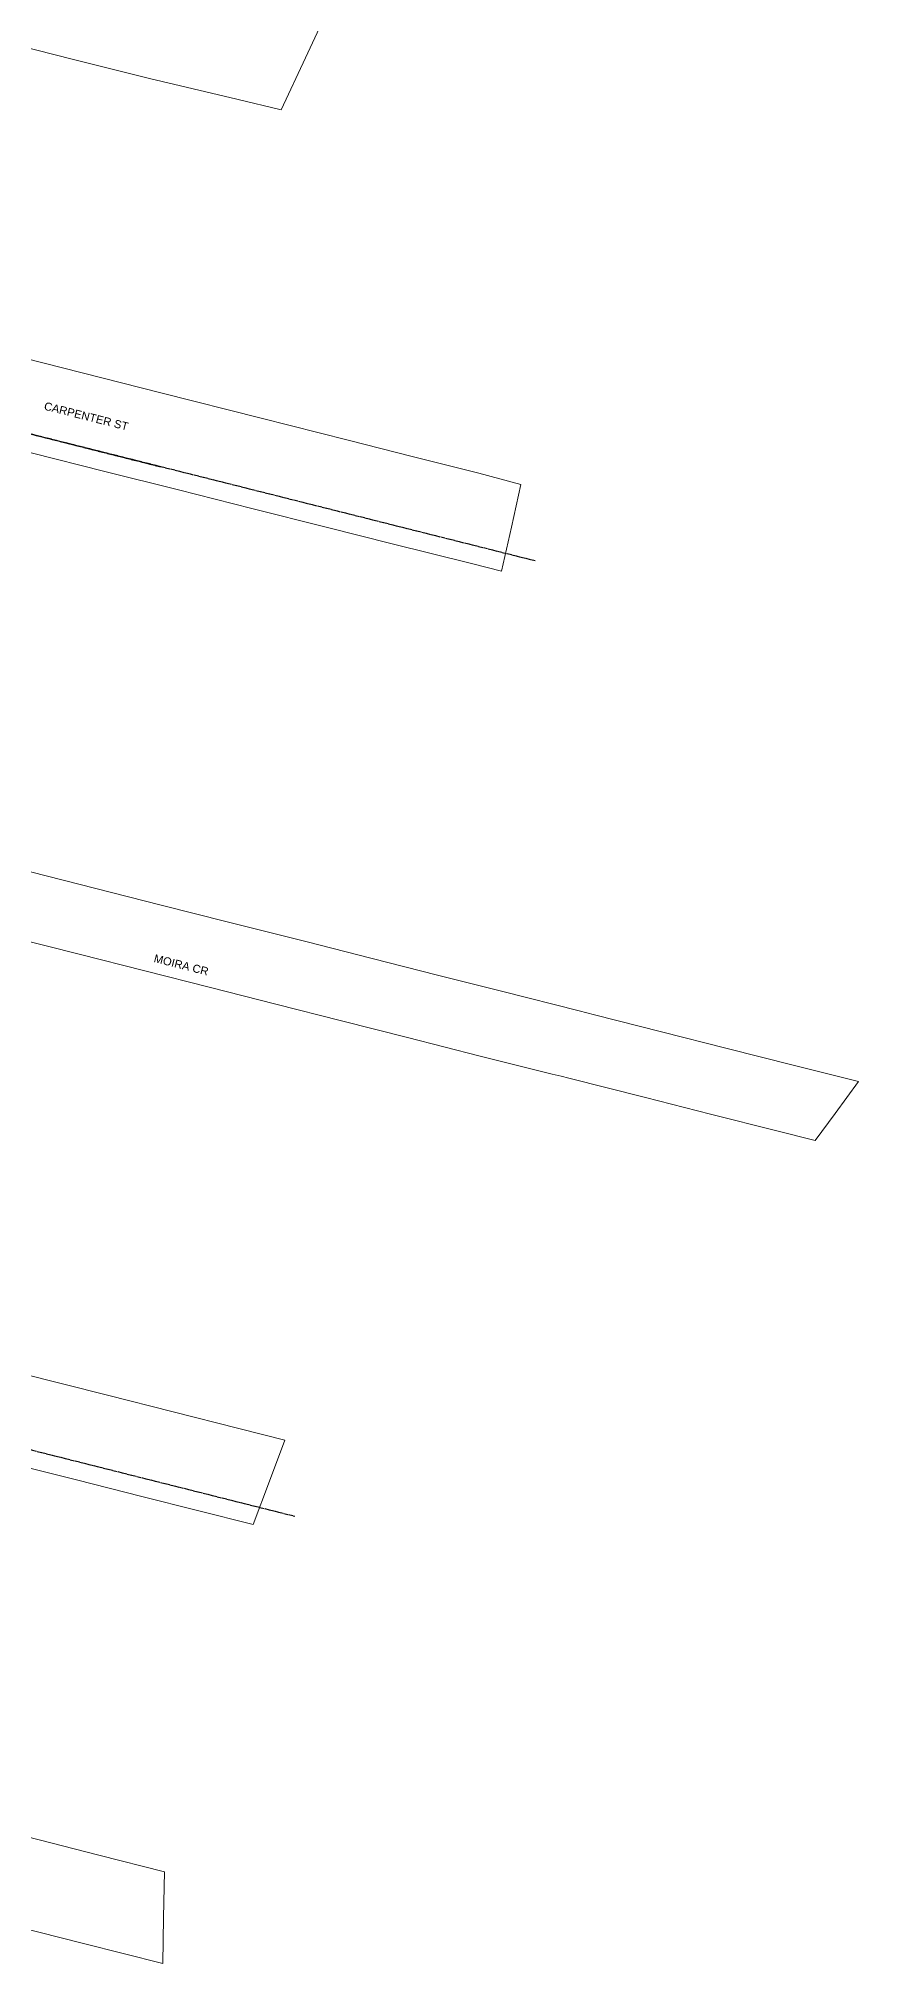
# Model space of a CAD drawing. Header units: metres. Extents: x 291879 to 294448, y 6259965 to 6261176.
# Drawn here: x 294263.6 to 294448.1, y 6260204.3 to 6260637.2 of the extents above; entities that cross this region are included whole.
import ezdxf

# ---------------------------------------------------------------- set-up
doc = ezdxf.new("R2010")
doc.units = ezdxf.units.M
doc.linetypes.add('Cable Exist OH', pattern=[1, 1, 0])
doc.layers.add('Cadastre Roads_SP_EXT', color=9, linetype='Continuous', lineweight=5)
doc.layers.add('Mains_HV_EXT', color=7, linetype='Continuous')
doc.layers.add('Mains_SL_EXT', color=7, linetype='Continuous')
doc.styles.get("Standard").update_dxf_attribs({"font": 'arial.ttf'})

msp = doc.modelspace()

# ---------------------------------------------------------------- linework, layer by layer
at = {"layer": 'Cadastre Roads_SP_EXT', "linetype": 'Continuous'}
for points in [[(294237.17, 6260641.22), (294254.3, 6260636.87), (294271.51, 6260632.53), (294288.56, 6260628.21), (294308.26, 6260623.6), (294318.21, 6260621.2), (294323.67, 6260632.9), (294328.38, 6260643.01)], [(294261.96, 6260544.05), (294278.57, 6260539.86), (294295.09, 6260535.7), (294311.63, 6260531.56), (294328.35, 6260527.35), (294343.19, 6260523.61), (294361.02, 6260519.14), (294367.79, 6260517.43), (294370, 6260527.31), (294372.16, 6260536.94), (294362.71, 6260539.45), (294347.98, 6260543.18), (294333.27, 6260546.89), (294313.71, 6260551.86), (294291.17, 6260557.56), (294273.43, 6260562.04), (294256.34, 6260566.36)], [(294257.95, 6260435.07), (294272.79, 6260431.28), (294287.54, 6260427.55), (294302.31, 6260423.78), (294317.01, 6260420.04), (294331.78, 6260416.33), (294346.65, 6260412.54), (294363.02, 6260408.38), (294379.18, 6260404.29), (294381.23, 6260403.83), (294382.95, 6260403.44), (294400.16, 6260399.05), (294414.81, 6260395.34), (294429.72, 6260391.54), (294438.33, 6260389.36), (294442.82, 6260395.46), (294448.1, 6260402.63), (294433.37, 6260406.35), (294418.54, 6260410.09), (294403.76, 6260413.82), (294388.73, 6260417.62), (294386.99, 6260418.08), (294385.22, 6260418.55), (294368.1, 6260422.88), (294353.41, 6260426.6), (294338.71, 6260430.33), (294323.75, 6260434.11), (294306.07, 6260438.59), (294291.24, 6260442.35), (294276.54, 6260446.07), (294261.82, 6260449.8)], [(294257.44, 6260316.74), (294272.14, 6260313.04), (294286.85, 6260309.35), (294311.93, 6260303.03), (294315.57, 6260312.8), (294319.01, 6260322.02), (294308.68, 6260324.63), (294293.9, 6260328.38), (294279.12, 6260332.12), (294259.53, 6260337.08)], [(294258.65, 6260212.6), (294273.77, 6260208.78), (294282.65, 6260206.53), (294291.56, 6260204.28), (294291.78, 6260214.6), (294292, 6260224.93), (294277.2, 6260228.68), (294258.2, 6260233.49)]]:
    msp.add_lwpolyline(points, dxfattribs=at)
at = {"layer": 'Mains_HV_EXT', "linetype": 'Cable Exist OH'}
msp.add_lwpolyline([(294375.34, 6260519.74), (294124.6, 6260582.78)], dxfattribs=at)
at = {"layer": 'Mains_SL_EXT', "linetype": 'Cable Exist OH'}
for points in [[(294211.89, 6260560.85), (294248.24, 6260551.72), (294291.21, 6260540.89)], [(294214.56, 6260331.77), (294262.24, 6260319.74), (294321.28, 6260304.89)]]:
    msp.add_lwpolyline(points, dxfattribs=at)

# ---------------------------------------------------------------- texts
at = {"layer": 'Cadastre Roads_SP_EXT'}
for s, rotation, p in [('CARPENTER ST', 345.8454, (294264.73, 6260553.79)), ('MOIRA CR', 345.7849, (294289.43, 6260429.56))]:
    msp.add_text(s, height=1.8, rotation=rotation, dxfattribs=at).set_placement(p)

doc.saveas('drawing.dxf')
